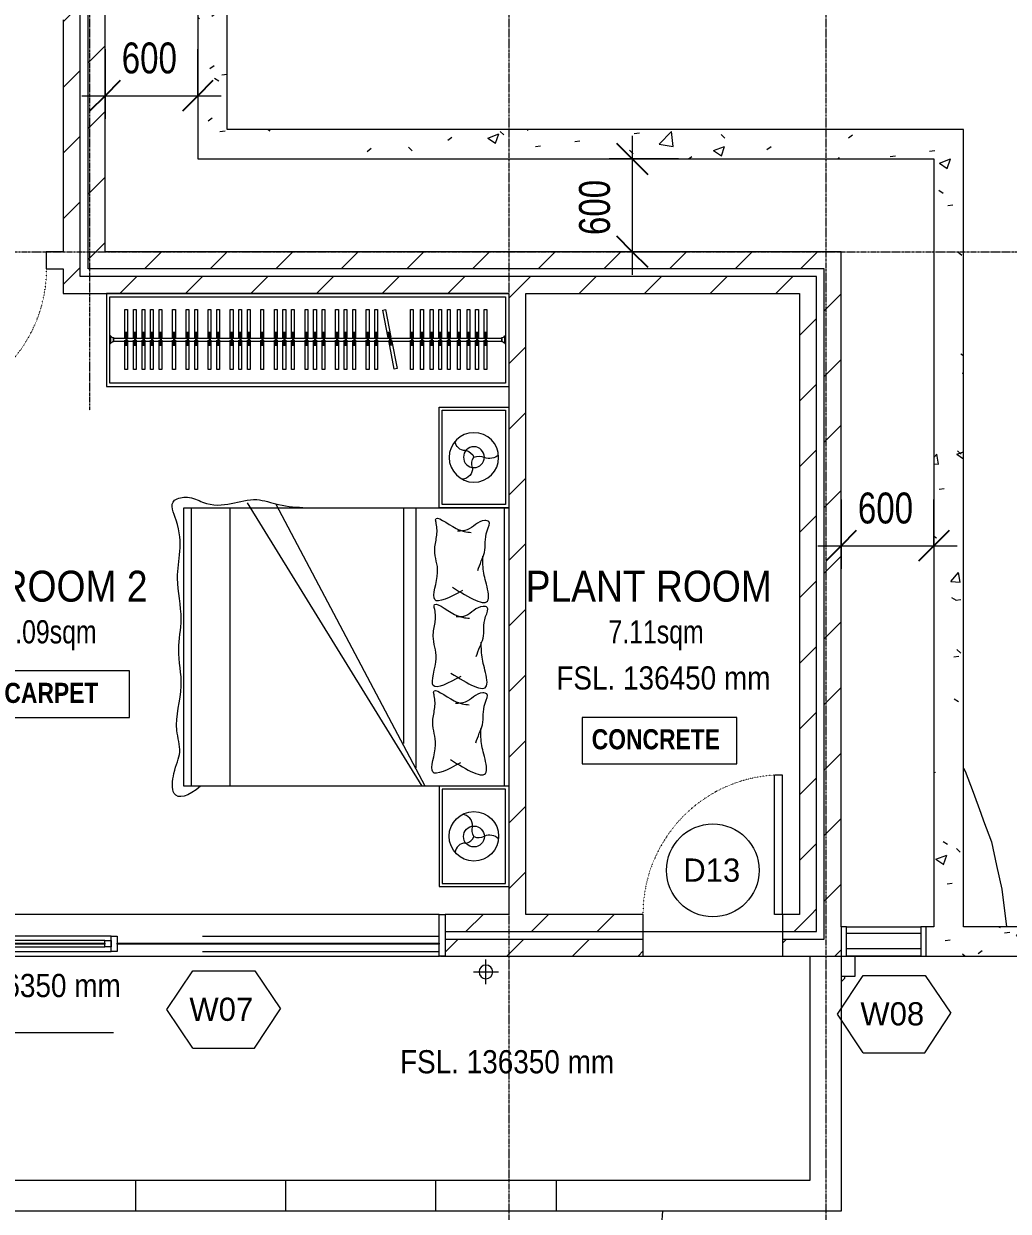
# Model space of a CAD drawing. Header units: millimetres. Extents: x -3370 to 37592, y -25802 to 13127.
# Drawn here: x 26798 to 33164, y -6942 to 738 of the extents above; entities that cross this region are included whole.
import ezdxf

# ---------------------------------------------------------------- set-up
doc = ezdxf.new("R2010")
doc.units = ezdxf.units.MM
for name, pattern in [('Dash - Tight', [4.5, 3, -1.5]), ('Grid Line', [22.225, 12.7, -3.175, 3.175, -3.175]), ('T-swing', [1.2, 0, -0.6, 0, -0.6])]:
    doc.linetypes.add(name, pattern=pattern)
for name, color, linetype, lineweight in [('2 Hoop survey', 8, 'Continuous', 9), ('A-ANNO-DIMS', 211, 'Continuous', 9), ('A-ANNO-DIMS-100', 211, 'Continuous', 9), ('A-ANNO-NOTE', 131, 'Continuous', 9), ('A-AREA-IDEN', 2, 'Continuous', 25), ('A-DETL', 90, 'Continuous', 9), ('A-DOOR', 31, 'Continuous', 9), ('A-DOOR-IDEN', 31, 'Continuous', 9), ('A-FLOR', 192, 'Continuous', 18), ('A-GLAZ', 151, 'Continuous', 9), ('A-GLAZ-IDEN', 152, 'Continuous', 9), ('A-WALL', 113, 'Continuous', 18), ('A-WALL-PATT', 111, 'Continuous', 18), ('G-ANNO-DIMS', 111, 'Continuous', 9), ('LG Furniture_dwg _2_', 8, 'Continuous', 9), ('P-PIPE', 3, 'Continuous', 9), ('P-PIPE-CNTR', 3, 'Continuous', 9), ('S-FNDN', 32, 'Continuous', 9), ('S-GRID', 1, 'Continuous', 9), ('图层 01', 7, 'Continuous', 9), ('默认', 18, 'Continuous', 9)]:
    doc.layers.add(name, color=color, linetype=linetype, lineweight=lineweight)
doc.styles.add('Avenir', font='', dxfattribs={"width": 0.9, "height": 150})
doc.styles.add('Avenir Heavy', font='', dxfattribs={"width": 0.9, "height": 200})
doc.styles.add('Avenir Light', font='', dxfattribs={"height": 150})
doc.styles.add('Avenir Medium', font='', dxfattribs={"width": 0.8, "height": 150})
doc.styles.add('Avenir_1', font='', dxfattribs={"width": 0.8, "height": 200})
doc.styles.add('Avenir_B_2', font='', dxfattribs={"width": 0.85, "height": 130})
doc.styles.get('Avenir').set_extended_font_data('Avenir')
doc.styles.get('Avenir Heavy').set_extended_font_data('Avenir Heavy')
doc.styles.get('Avenir Light').set_extended_font_data('Avenir Light')
doc.styles.get('Avenir Medium').set_extended_font_data('Avenir Medium')
doc.styles.get('Avenir_1').set_extended_font_data('Avenir')
doc.styles.get('Avenir_B_2').set_extended_font_data('Avenir', bold=True)
doc.dimstyles.new('OJID-2_0mm_Diagonal_Tick', dxfattribs={"dimscale": 304.8, "dimtxt": 282.499429, "dimasz": 0.656168, "dimexe": 0.492126, "dimexo": 0.0625, "dimgap": 0.164042, "dimtad": 1, "dimdsep": 46, "dimtxsty": 'Avenir_1', "dimblk1": 'OBLIQUE', "dimblk2": 'OBLIQUE', "dimsah": 1, "dimcen": 0.09, "dimdle": 0.492126, "dimazin": 3, "dimtfac": 1, "dimtdec": 4, "dimtix": 1, "dimtmove": 0, "dimatfit": 3, "dimfxl": 0.984252, "dimfxlon": 1, "dimtvp": 1, "dimtolj": 1, "dimarcsym": 2})
pattern_1 = [(45, (0, 0), (-212.132, 212.132), [])]
pattern_2 = [(50, (0, 0), (728.7365, -63.756), [76.2, -838.2]), (355, (0, 0), (-140.972, 764.228), [60.96, -670.56]), (100.451, (60.7, -5.3), (587.77, 700.467), [64.76, -712.36]), (46.184, (0, 203.2), (1084.316, -168.17), [114.3, -1257.3]), (96.636, (90.4, 189.2), (949.61, 989.71), [97.14, -1068.54]), (351.184, (0, 203.2), (949.62, 989.7), [91.44, -1005.84]), (21, (101.6, 152.4), (606.458, -409.061), [76.2, -838.2]), (326, (101.6, 152.4), (247.208, 736.753), [60.96, -670.56]), (71.451, (152.14, 118.3), (853.668, 327.685), [64.76, -712.36]), (37.5, (0, 0), (12.3547, 338.2201), [33.528, -628.904, 33.528, -647.192, -673.1]), (37.5, (0, 0), (12.3547, 338.2201), [-1343.152, 33.528, -639.572]), (7.5, (0, 0), (267.279, 400.722), [33.528, -354.584, 33.528, -613.664, -256.54]), (7.5, (0, 0), (267.279, 400.722), [-1035.304, 33.528, -223.012]), (327.5, (-226.57, 0), (542.3633, -22.9153), [33.528, -220.472, 33.528, -758.952, -1051.56]), (327.5, (-226.57, 0), (542.3633, -22.9153), [-1046.48, 33.528, -1018.032]), (317.5, (-328.17, 0), (592.517, 101.707), [33.528, -296.672, 33.528, -492.76, -746.76]), (317.5, (-328.17, 0), (592.517, 101.707), [-856.488, 33.528, -713.232])]

# ---------------------------------------------------------------- blocks, each defined once
blk = doc.blocks.new('M_Single-Flush - 900 x 2400mm In-1960867-Lower Ground Floor')
at = {"layer": 'A-DOOR'}
for p, q in [((399, 55), (399, 955.2)), ((450, 955.2), (399, 955.2)), ((450, 55), (450, 955.2)), ((450, 55), (399, 55))]:
    blk.add_line(p, q, dxfattribs=at)
at = {"layer": 'A-DOOR', "linetype": 'T-swing'}
blk.add_arc((450, 55), 901.7, 93.2424, 180, dxfattribs=at)
blk = doc.blocks.new('HRZT - WINDOW -   2 Pane - Casement 1 Opening _ 1 Fixed Multipane2 - 2000x3000-2161523-Lower Ground Floor')
at = {"layer": 'A-GLAZ'}
for p, q in [((-1957.2, 135), (-1917.2, 135)), ((1002.8, 135), (-1917.2, 135)), ((-1917.2, 135), (-1917.2, -135)), ((1002.8, -135), (1002.8, 135)), ((1002.8, 135), (1042.8, 135)), ((-1117.2, -5), (-1917.2, -5)), ((-1917.2, -35), (-1877.2, -35)), ((-1917.2, -75), (-1917.2, -35)), ((-1877.2, -75), (-1917.2, -75)), ((-1877.2, -35), (-1877.2, -75)), ((-1157.2, -35), (-1877.2, -35)), ((-1877.2, -52), (-1157.2, -52)), ((-1877.2, -58), (-1877.2, -52)), ((-1157.2, -58), (-1877.2, -58)), ((-1877.2, -75), (-1157.2, -75)), ((-1157.2, -35), (-1117.2, -35)), ((-1157.2, -75), (-1157.2, -35)), ((-1157.2, -52), (-1157.2, -58)), ((-1117.2, -75), (-1157.2, -75)), ((-1117.2, -5), (-1077.2, -5)), ((-1117.2, -105), (-1117.2, -5)), ((-1117.2, -35), (-1117.2, -75)), ((-1077.2, -5), (-1077.2, -105)), ((-1077.2, -52), (1002.8, -52)), ((-1077.2, -58), (-1077.2, -52)), ((1002.8, -58), (-1077.2, -58)), ((-527.2, -5), (1002.8, -5)), ((1002.8, -52), (1002.8, -58)), ((-1917.2, -135), (-1957.2, -135)), ((-1917.2, -105), (-1117.2, -105)), ((-1917.2, -135), (1002.8, -135)), ((-1077.2, -105), (-1117.2, -105)), ((-527.2, -105), (1002.8, -105)), ((1042.8, -135), (1002.8, -135))]:
    blk.add_line(p, q, dxfattribs=at)
blk = doc.blocks.new('M_Single-Flush - 0864 x 2134mm Ex-2041123-Lower Ground Floor')
at = {"layer": 'A-DOOR'}
for p, q in [((399, 135), (399, 1035.2)), ((450, 1035.2), (399, 1035.2)), ((450, 135), (450, 1035.2)), ((450, 135), (399, 135))]:
    blk.add_line(p, q, dxfattribs=at)
at = {"layer": 'A-DOOR', "linetype": 'T-swing'}
blk.add_arc((450, 135), 901.7, 93.2424, 180, dxfattribs=at)
blk = doc.blocks.new('CE Louvres _Adjustable_ - Louvre 550 x 900-2229907-Lower Ground Floor')
at = {"layer": 'A-GLAZ'}
for p, q in [((-275, 95), (-275, -95)), ((-240, 95), (-275, 95)), ((-240, -95), (-240, 95)), ((240, 95), (240, -95)), ((275, 95), (240, 95)), ((275, -95), (275, 95)), ((-240, 47), (240, 47)), ((-240, -52), (240, -52)), ((-275, -95), (-240, -95)), ((240, -95), (275, -95))]:
    blk.add_line(p, q, dxfattribs=at)
blk = doc.blocks.new('2 Hoop survey-1260670-Lower Ground Floor')
at = {"layer": '默认', "color": 9}
blk.add_line((79357.6, 3247.3), (79130.2, 13.2), dxfattribs=at)
at = {"layer": '默认', "color": 9, "flags": 128}
for points in [[(81304.1, 6113.4), (81315.6, 6093), (81366.4, 5957.5), (81417.2, 5822), (81434.1, 5771.3), (81484.9, 5635.8), (81518.7, 5483.4), (81552.6, 5331), (81582.5, 5087.3)], [(80514.1, 4738.4), (80519.7, 4738.4), (80536.7, 4755.3), (80536.7, 4767.3)]]:
    blk.add_lwpolyline(points, dxfattribs=at)
blk = doc.blocks.new('LG Furniture_dwg _2__LG Furniture_dwg _2__LG Furniture_dwg_A$C24FE3AAA-1786696-Lower Ground Floor-2227244-Lower Ground Floor-2333698-Lower Ground Floor')
at = {"layer": '图层 01'}
for p, q in [((0, 51.6), (17.7, 51.6)), ((4.8, 51.6), (4.8, -33.6)), ((11.8, 51.6), (11.8, -33.6)), ((0, -33.6), (17.7, -33.6))]:
    blk.add_line(p, q, dxfattribs=at)
at = {"layer": '图层 01', "flags": 128}
for points in [[(17.7, 18), (17.7, 199.7), (0, 199.7), (0, 18)], [(0, 0), (0, -188.4), (17.7, -188.4), (17.7, 0)]]:
    blk.add_lwpolyline(points, dxfattribs=at)
blk = doc.blocks.new('LG Furniture_dwg _2__LG Furniture_dwg _2__LG Furniture_dwg_450X500床头几-1786687-Lower Ground Floor-2227235-Lower Ground Floor-2333691-Lower Ground Floor')
at = {"layer": '图层 01', "flags": 128}
blk.add_lwpolyline([(-250, 225), (-250, -225), (400, -225), (400, 225)], dxfattribs=at)
blk.add_lwpolyline([(380, 205), (-230, 205), (-230, -205), (380, -205)], close=True, dxfattribs=at)
at = {"layer": '图层 01'}
for centre, radius in [((75, 0), 160), ((76.6, 0), 67.5)]:
    blk.add_circle(centre, radius, dxfattribs=at)
for centre, radius, start, end in [((148.5, 101), 80.7, 134.00485, 204.49391), ((5.7, 32.1), 77.9, 335.65933, 27.05642), ((4.3, -80.4), 70.8, 85.57925, 175.67664), ((34.4, 55.5), 69.8, 249.34504, 307.23078), ((50.8, -65.3), 70.2, 14.31281, 68.45035), ((94.6, -54.1), 25, 358.47923, 14.31281), ((184.5, -56.5), 65, 178.47923, 265.45279)]:
    blk.add_arc(centre, radius, start, end, dxfattribs=at)
blk = doc.blocks.new('LG Furniture_dwg _2__LG Furniture_dwg _2__LG Furniture_dwg_450X500床头几-1786688-Lower Ground Floor-2227236-Lower Ground Floor-2333692-Lower Ground Floor')
at = {"layer": '图层 01', "flags": 128}
blk.add_lwpolyline([(-250, 225), (-250, -225), (400, -225), (400, 225)], dxfattribs=at)
blk.add_lwpolyline([(380, 205), (-230, 205), (-230, -205), (380, -205)], close=True, dxfattribs=at)
at = {"layer": '图层 01'}
for centre, radius in [((75, 0), 160), ((76.6, 0), 67.5)]:
    blk.add_circle(centre, radius, dxfattribs=at)
for centre, radius, start, end in [((148.5, 101), 80.7, 134.00485, 204.49391), ((5.7, 32.1), 77.9, 335.65933, 27.05642), ((4.3, -80.4), 70.8, 85.57925, 175.67664), ((34.4, 55.5), 69.8, 249.34504, 307.23078), ((50.8, -65.3), 70.2, 14.31281, 68.45035), ((94.6, -54.1), 25, 358.47923, 14.31281), ((184.5, -56.5), 65, 178.47923, 265.45279)]:
    blk.add_arc(centre, radius, start, end, dxfattribs=at)
blk = doc.blocks.new('LG Furniture_dwg _2__LG Furniture_dwg _2__LG Furniture_dwg_A$C57106521-V26-Lower Ground Floor-2227249-Lower Ground Floor-2333701-Lower Ground Floor')
at = {"layer": '图层 01'}
for p, q in [((560, -900), (1689.2, 930.9)), ((30, 900), (30, -900)), ((540, -900), (1503.7, 921.2)), ((600, 900), (600, -782.1)), ((680, 900), (680, -624.9)), ((1800, -900), (1800, 900)), ((2050, -900), (2050, 900))]:
    blk.add_line(p, q, dxfattribs=at)
at = {"layer": '图层 01', "flags": 128}
blk.add_lwpolyline([(0, -900), (2100, -900), (2100, 900), (0, 900)], dxfattribs=at)
at = {"layer": '图层 01'}
for points, knots in [([(1992.5, -900), (2071.4, -970.1), (2189, -999), (2167.2, -789.1), (2108.2, -681.5), (2173.3, -490.8), (2091, -271.6), (2149.7, -27.5), (2099.5, 200.2), (2173.3, 483.7), (2083, 701.2), (2208.7, 948), (2066.1, 979.4), (1864.2, 866.6), (1698.9, 991.2), (1474.2, 909.2), (1367.6, 903.2), (1308.1, 900)], [0, 0, 0, 0, 140.356688, 240.855445, 374.272085, 514.628774, 800.960617, 1037.309606, 1234.977718, 1501.883052, 1872.056655, 1990.732643, 2052.345442, 2125.407537, 2467.000811, 2608.004871, 2786.638856, 2786.638856, 2786.638856, 2786.638856]), ([(299.5, 364.2), (379.1, 321.4), (533.3, 238.3), (447.6, 453.1), (467.2, 552.7), (484.9, 630.6), (462.6, 712.1), (461.8, 774.5), (486.2, 868), (342.2, 749.7), (272, 742.9), (243.1, 740.1)], [0, 0, 0, 0, 197.98522, 383.798459, 461.536852, 537.063609, 629.138715, 719.341985, 744.183766, 895.041347, 1000.692483, 1000.692483, 1000.692483, 1000.692483]), ([(200, 492.8), (192.8, 513.7), (179.1, 553.1), (140, 637.1), (164.8, 714.3), (109.8, 812.1), (196.9, 824.1), (242.8, 748.8), (308.9, 748.7), (330.4, 748.6)], [0, 0, 0, 0, 70.314327, 132.712823, 281.06886, 345.030234, 373.143701, 508.899423, 574.349148, 574.349148, 574.349148, 574.349148]), ([(363.4, 385.2), (256.6, 319.5), (98.7, 222.2), (142.9, 404.5), (166.2, 492), (167.3, 549), (168.1, 586.7)], [0, 0, 0, 0, 257.192142, 380.388355, 440.188761, 557.045341, 557.045341, 557.045341, 557.045341]), ([(209.9, -62.7), (202.7, -41.8), (188.9, -2.4), (149.9, 81.6), (174.6, 158.8), (119.7, 256.6), (206.8, 268.6), (252.7, 193.3), (318.8, 193.2), (340.3, 193.1)], [0, 0, 0, 0, 70.314327, 132.712823, 281.06886, 345.030234, 373.143701, 508.899423, 574.349148, 574.349148, 574.349148, 574.349148]), ([(309.4, -191.3), (389, -234.1), (543.2, -317.2), (457.5, -102.4), (477.1, -2.8), (494.7, 75.2), (472.5, 156.6), (471.7, 219), (496.1, 312.5), (352.1, 194.3), (281.9, 187.5), (253, 184.6)], [0, 0, 0, 0, 197.98522, 383.798459, 461.536852, 537.063609, 629.138715, 719.341985, 744.183766, 895.041347, 1000.692483, 1000.692483, 1000.692483, 1000.692483]), ([(373.3, -170.3), (266.5, -236), (108.6, -333.2), (152.8, -151), (176.1, -63.5), (177.2, -6.5), (177.9, 31.3)], [0, 0, 0, 0, 257.192142, 380.388355, 440.188761, 557.045341, 557.045341, 557.045341, 557.045341]), ([(213, -621.7), (205.8, -600.8), (192.1, -561.4), (153, -477.4), (177.8, -400.1), (122.8, -302.4), (209.9, -290.4), (255.8, -365.6), (321.9, -365.8), (343.4, -365.9)], [0, 0, 0, 0, 70.314327, 132.712823, 281.06886, 345.030234, 373.143701, 508.899423, 574.349148, 574.349148, 574.349148, 574.349148]), ([(312.5, -750.2), (392.1, -793.1), (546.3, -876.1), (460.6, -661.4), (480.2, -561.7), (497.9, -483.8), (475.6, -402.3), (474.8, -340), (499.2, -246.5), (355.2, -364.7), (285, -371.5), (256.1, -374.3)], [0, 0, 0, 0, 197.98522, 383.798459, 461.536852, 537.063609, 629.138715, 719.341985, 744.183766, 895.041347, 1000.692483, 1000.692483, 1000.692483, 1000.692483]), ([(376.4, -729.3), (269.6, -795), (111.7, -892.2), (155.9, -709.9), (179.2, -622.5), (180.3, -565.5), (181, -527.7)], [0, 0, 0, 0, 257.192142, 380.388355, 440.188761, 557.045341, 557.045341, 557.045341, 557.045341])]:
    blk.add_open_spline(points, degree=3, knots=knots, dxfattribs=at)
at = {"rotation": 90}
blk.add_blockref('LG Furniture_dwg _2__LG Furniture_dwg _2__LG Furniture_dwg_450X500床头几-1786687-Lower Ground Floor-2227235-Lower Ground Floor-2333691-Lower Ground Floor', (225, 1150), dxfattribs=at)
at = {"extrusion": (0, 0, -1), "zscale": -1, "rotation": 270}
blk.add_blockref('LG Furniture_dwg _2__LG Furniture_dwg _2__LG Furniture_dwg_450X500床头几-1786688-Lower Ground Floor-2227236-Lower Ground Floor-2333692-Lower Ground Floor', (-225, -1150), dxfattribs=at)
blk = doc.blocks.new('LG Furniture_dwg _2__LG Furniture_dwg _2_-2222735-Lower Ground Floor-2333706-Lower Ground Floor')
at = {"layer": '图层 01'}
for p, q in [((67268.4, -589.5), (69778.4, -589.5)), ((67268.4, -609.5), (69778.4, -609.5))]:
    blk.add_line(p, q, dxfattribs=at)
at = {"layer": '图层 01', "flags": 128}
blk.add_lwpolyline([(69823.4, -301.5), (67223.4, -301.5), (67223.4, -901.5), (69823.4, -901.5)], dxfattribs=at)
for points in [[(69803.4, -321.5), (69803.4, -881.5), (67243.4, -881.5), (67243.4, -321.5)], [(67243.4, -624.9), (67249.4, -624.9), (67249.4, -574.9), (67243.4, -574.9), (67249.4, -574.9), (67249.4, -624.9)], [(67268.4, -613.9), (67268.4, -585.9)], [(69778.4, -613.9), (69778.4, -585.9)], [(69803.4, -624.9), (69797.4, -624.9), (69797.4, -574.9), (69803.4, -574.9), (69797.4, -574.9), (69797.4, -624.9)]]:
    blk.add_lwpolyline(points, close=True, dxfattribs=at)
at = {"layer": '图层 01'}
for centre, start, end in [((67268.4, -563.9), 209.91557, 269.94727), ((67268.4, -563.9), 209.91557, 269.94727), ((67268.4, -635.8), 90.05273, 150.08443), ((69778.3, -563.9), 270.05273, 330.08443), ((69778.3, -563.9), 270.05273, 330.08443), ((69778.3, -635.8), 29.91557, 89.94727)]:
    blk.add_arc(centre, 21.9, start, end, dxfattribs=at)
at = {"extrusion": (0, 0, -1), "zscale": -1}
for name, p in [('LG Furniture_dwg _2__LG Furniture_dwg _2__LG Furniture_dwg_A$C24FE3AAA-1786696-Lower Ground Floor-2227244-Lower Ground Floor-2333698-Lower Ground Floor', (-67359.6, -603.8)), ('LG Furniture_dwg _2__LG Furniture_dwg _2__LG Furniture_dwg_A$C24FE3AAA-1786696-Lower Ground Floor-2227244-Lower Ground Floor-2333698-Lower Ground Floor', (-67414.9, -603.8)), ('LG Furniture_dwg _2__LG Furniture_dwg _2__LG Furniture_dwg_A$C24FE3AAA-1786696-Lower Ground Floor-2227244-Lower Ground Floor-2333698-Lower Ground Floor', (-67470.2, -603.8)), ('LG Furniture_dwg _2__LG Furniture_dwg _2__LG Furniture_dwg_A$C24FE3AAA-1786696-Lower Ground Floor-2227244-Lower Ground Floor-2333698-Lower Ground Floor', (-67525.6, -603.8)), ('LG Furniture_dwg _2__LG Furniture_dwg _2__LG Furniture_dwg_A$C24FE3AAA-1786696-Lower Ground Floor-2227244-Lower Ground Floor-2333698-Lower Ground Floor', (-67580.9, -603.8)), ('LG Furniture_dwg _2__LG Furniture_dwg _2__LG Furniture_dwg_A$C24FE3AAA-1786696-Lower Ground Floor-2227244-Lower Ground Floor-2333698-Lower Ground Floor', (-67668.2, -603.8)), ('LG Furniture_dwg _2__LG Furniture_dwg _2__LG Furniture_dwg_A$C24FE3AAA-1786696-Lower Ground Floor-2227244-Lower Ground Floor-2333698-Lower Ground Floor', (-67755.6, -603.8)), ('LG Furniture_dwg _2__LG Furniture_dwg _2__LG Furniture_dwg_A$C24FE3AAA-1786696-Lower Ground Floor-2227244-Lower Ground Floor-2333698-Lower Ground Floor', (-67810.9, -603.8)), ('LG Furniture_dwg _2__LG Furniture_dwg _2__LG Furniture_dwg_A$C24FE3AAA-1786696-Lower Ground Floor-2227244-Lower Ground Floor-2333698-Lower Ground Floor', (-67898.2, -603.8)), ('LG Furniture_dwg _2__LG Furniture_dwg _2__LG Furniture_dwg_A$C24FE3AAA-1786696-Lower Ground Floor-2227244-Lower Ground Floor-2333698-Lower Ground Floor', (-67953.6, -603.8)), ('LG Furniture_dwg _2__LG Furniture_dwg _2__LG Furniture_dwg_A$C24FE3AAA-1786696-Lower Ground Floor-2227244-Lower Ground Floor-2333698-Lower Ground Floor', (-68040.9, -603.8)), ('LG Furniture_dwg _2__LG Furniture_dwg _2__LG Furniture_dwg_A$C24FE3AAA-1786696-Lower Ground Floor-2227244-Lower Ground Floor-2333698-Lower Ground Floor', (-68096.2, -603.8)), ('LG Furniture_dwg _2__LG Furniture_dwg _2__LG Furniture_dwg_A$C24FE3AAA-1786696-Lower Ground Floor-2227244-Lower Ground Floor-2333698-Lower Ground Floor', (-68151.6, -603.8)), ('LG Furniture_dwg _2__LG Furniture_dwg _2__LG Furniture_dwg_A$C24FE3AAA-1786696-Lower Ground Floor-2227244-Lower Ground Floor-2333698-Lower Ground Floor', (-68238.9, -603.8)), ('LG Furniture_dwg _2__LG Furniture_dwg _2__LG Furniture_dwg_A$C24FE3AAA-1786696-Lower Ground Floor-2227244-Lower Ground Floor-2333698-Lower Ground Floor', (-68326.2, -603.8)), ('LG Furniture_dwg _2__LG Furniture_dwg _2__LG Furniture_dwg_A$C24FE3AAA-1786696-Lower Ground Floor-2227244-Lower Ground Floor-2333698-Lower Ground Floor', (-68381.6, -603.8)), ('LG Furniture_dwg _2__LG Furniture_dwg _2__LG Furniture_dwg_A$C24FE3AAA-1786696-Lower Ground Floor-2227244-Lower Ground Floor-2333698-Lower Ground Floor', (-68436.9, -603.8)), ('LG Furniture_dwg _2__LG Furniture_dwg _2__LG Furniture_dwg_A$C24FE3AAA-1786696-Lower Ground Floor-2227244-Lower Ground Floor-2333698-Lower Ground Floor', (-68524.2, -603.8)), ('LG Furniture_dwg _2__LG Furniture_dwg _2__LG Furniture_dwg_A$C24FE3AAA-1786696-Lower Ground Floor-2227244-Lower Ground Floor-2333698-Lower Ground Floor', (-68579.6, -603.8)), ('LG Furniture_dwg _2__LG Furniture_dwg _2__LG Furniture_dwg_A$C24FE3AAA-1786696-Lower Ground Floor-2227244-Lower Ground Floor-2333698-Lower Ground Floor', (-68634.9, -603.8)), ('LG Furniture_dwg _2__LG Furniture_dwg _2__LG Furniture_dwg_A$C24FE3AAA-1786696-Lower Ground Floor-2227244-Lower Ground Floor-2333698-Lower Ground Floor', (-68722.3, -603.8)), ('LG Furniture_dwg _2__LG Furniture_dwg _2__LG Furniture_dwg_A$C24FE3AAA-1786696-Lower Ground Floor-2227244-Lower Ground Floor-2333698-Lower Ground Floor', (-68777.6, -603.8)), ('LG Furniture_dwg _2__LG Furniture_dwg _2__LG Furniture_dwg_A$C24FE3AAA-1786696-Lower Ground Floor-2227244-Lower Ground Floor-2333698-Lower Ground Floor', (-68832.9, -603.8)), ('LG Furniture_dwg _2__LG Furniture_dwg _2__LG Furniture_dwg_A$C24FE3AAA-1786696-Lower Ground Floor-2227244-Lower Ground Floor-2333698-Lower Ground Floor', (-68920.3, -603.8)), ('LG Furniture_dwg _2__LG Furniture_dwg _2__LG Furniture_dwg_A$C24FE3AAA-1786696-Lower Ground Floor-2227244-Lower Ground Floor-2333698-Lower Ground Floor', (-68975.6, -603.8)), ('LG Furniture_dwg _2__LG Furniture_dwg _2__LG Furniture_dwg_A$C24FE3AAA-1786696-Lower Ground Floor-2227244-Lower Ground Floor-2333698-Lower Ground Floor', (-69206.5, -603.8)), ('LG Furniture_dwg _2__LG Furniture_dwg _2__LG Furniture_dwg_A$C24FE3AAA-1786696-Lower Ground Floor-2227244-Lower Ground Floor-2333698-Lower Ground Floor', (-69271.8, -603.8)), ('LG Furniture_dwg _2__LG Furniture_dwg _2__LG Furniture_dwg_A$C24FE3AAA-1786696-Lower Ground Floor-2227244-Lower Ground Floor-2333698-Lower Ground Floor', (-69334, -603.8)), ('LG Furniture_dwg _2__LG Furniture_dwg _2__LG Furniture_dwg_A$C24FE3AAA-1786696-Lower Ground Floor-2227244-Lower Ground Floor-2333698-Lower Ground Floor', (-69389.3, -603.8)), ('LG Furniture_dwg _2__LG Furniture_dwg _2__LG Furniture_dwg_A$C24FE3AAA-1786696-Lower Ground Floor-2227244-Lower Ground Floor-2333698-Lower Ground Floor', (-69444.6, -603.8)), ('LG Furniture_dwg _2__LG Furniture_dwg _2__LG Furniture_dwg_A$C24FE3AAA-1786696-Lower Ground Floor-2227244-Lower Ground Floor-2333698-Lower Ground Floor', (-69509.9, -603.8)), ('LG Furniture_dwg _2__LG Furniture_dwg _2__LG Furniture_dwg_A$C24FE3AAA-1786696-Lower Ground Floor-2227244-Lower Ground Floor-2333698-Lower Ground Floor', (-69572.1, -603.8)), ('LG Furniture_dwg _2__LG Furniture_dwg _2__LG Furniture_dwg_A$C24FE3AAA-1786696-Lower Ground Floor-2227244-Lower Ground Floor-2333698-Lower Ground Floor', (-69627.4, -603.8)), ('LG Furniture_dwg _2__LG Furniture_dwg _2__LG Furniture_dwg_A$C24FE3AAA-1786696-Lower Ground Floor-2227244-Lower Ground Floor-2333698-Lower Ground Floor', (-69682.7, -603.8)), ('LG Furniture_dwg _2__LG Furniture_dwg _2__LG Furniture_dwg_A$C57106521-V26-Lower Ground Floor-2227249-Lower Ground Floor-2333701-Lower Ground Floor', (-69823.4, -2586.2))]:
    blk.add_blockref(name, p, dxfattribs=at)
at = {"extrusion": (0, 0, -1), "zscale": -1, "rotation": 348.9190717904642}
blk.add_blockref('LG Furniture_dwg _2__LG Furniture_dwg _2__LG Furniture_dwg_A$C24FE3AAA-1786696-Lower Ground Floor-2227244-Lower Ground Floor-2333698-Lower Ground Floor', (-69065, -601.4), dxfattribs=at)
blk = doc.blocks.new('LG Furniture_dwg _2_-2222735-Lower Ground Floor')
blk.add_blockref('LG Furniture_dwg _2__LG Furniture_dwg _2_-2222735-Lower Ground Floor-2333706-Lower Ground Floor', (-39889.3, -705.5))
blk = doc.blocks.new('Annotation - Tag Window- Number - Annotation - Tag Window- Number-118879-Lower Ground Floor')
at = {"layer": 'A-GLAZ-IDEN'}
for p, q in [((-2.993, 0.001), (-1.327, 2.501)), ((-1.327, 2.501), (2.682, 2.501)), ((2.682, 2.501), (4.34, 0.054)), ((-1.327, -2.499), (-2.993, 0.001)), ((2.665, -2.499), (4.34, 0.054)), ((-1.327, -2.499), (2.665, -2.499))]:
    blk.add_line(p, q, dxfattribs=at)
blk = doc.blocks.new('Annotation - Tag Door - Annotation - Tag Door-163460-Lower Ground Floor')
at = {"layer": 'A-DOOR-IDEN'}
blk.add_circle((0, 0), 3, dxfattribs=at)
blk = doc.blocks.new('DIMBLOCK26-Lower Ground Floor')
at = {"layer": 'A-ANNO-DIMS-100'}
for p, q in [((32084, -2337.8), (32084, -2787.8)), ((32084, -2637.8), (32084, -2337.8)), ((32684, -2337.8), (32684, -2787.8)), ((32684, -2637.8), (32684, -2337.8)), ((31934, -2637.8), (32834, -2637.8))]:
    blk.add_line(p, q, dxfattribs=at)
at = {"layer": 'A-ANNO-DIMS-100', "lineweight": 25}
for p, q in [((32084, -2637.8), (32184, -2537.8)), ((32684, -2637.8), (32784, -2537.8)), ((32084, -2637.8), (31984, -2737.8)), ((32684, -2637.8), (32584, -2737.8))]:
    blk.add_line(p, q, dxfattribs=at)
at = {"layer": 'A-ANNO-DIMS-100', "color": 0, "insert": (32191.9, -2293.7), "char_height": 200, "width": 461.039, "attachment_point": 1, "line_spacing_factor": 1.129998, "style": 'Avenir_1'}
blk.add_mtext('600', dxfattribs=at)
blk = doc.blocks.new('_Oblique')
at = {"color": 0, "linetype": 'ByBlock', "lineweight": -2}
blk.add_line((-0.5, -0.5), (0.5, 0.5), dxfattribs=at)
blk = doc.blocks.new('DIMBLOCK27-Lower Ground Floor')
at = {"layer": 'A-ANNO-DIMS-100'}
for p, q in [((30732.8, 13.4), (30732.8, -886.6)), ((31032.8, -136.6), (30582.8, -136.6)), ((30732.8, -136.6), (31032.8, -136.6)), ((31032.8, -736.6), (30582.8, -736.6)), ((30732.8, -736.6), (31032.8, -736.6))]:
    blk.add_line(p, q, dxfattribs=at)
at = {"layer": 'A-ANNO-DIMS-100', "lineweight": 25}
for p, q in [((30732.8, -136.6), (30632.8, -36.6)), ((30732.8, -136.6), (30832.8, -236.6)), ((30732.8, -736.6), (30632.8, -636.6)), ((30732.8, -736.6), (30832.8, -836.6))]:
    blk.add_line(p, q, dxfattribs=at)
at = {"layer": 'A-ANNO-DIMS-100', "color": 0, "insert": (30388.7, -628.7), "char_height": 200, "width": 461.039, "attachment_point": 1, "rotation": 90, "line_spacing_factor": 1.129998, "style": 'Avenir_1'}
blk.add_mtext('600', dxfattribs=at)
blk = doc.blocks.new('DIMBLOCK28-Lower Ground Floor')
at = {"layer": 'A-ANNO-DIMS-100'}
for p, q in [((27324, 572.7), (27324, 122.7)), ((27324, 272.7), (27324, 572.7)), ((27924, 572.7), (27924, 122.7)), ((27924, 272.7), (27924, 572.7)), ((27174, 272.7), (28074, 272.7))]:
    blk.add_line(p, q, dxfattribs=at)
at = {"layer": 'A-ANNO-DIMS-100', "lineweight": 25}
for p, q in [((27324, 272.7), (27424, 372.7)), ((27924, 272.7), (28024, 372.7)), ((27324, 272.7), (27224, 172.7)), ((27924, 272.7), (27824, 172.7))]:
    blk.add_line(p, q, dxfattribs=at)
at = {"layer": 'A-ANNO-DIMS-100', "color": 0, "insert": (27431.9, 616.9), "char_height": 200, "width": 461.039, "attachment_point": 1, "line_spacing_factor": 1.129998, "style": 'Avenir_1'}
blk.add_mtext('600', dxfattribs=at)
blk = doc.blocks.new('OJID - Material Marks - OJID - Material Marks-1690541-Lower Ground Floor')
at = {"layer": 'A-ANNO-NOTE'}
for p, q in [((10, 3), (0, 3)), ((0, 3), (0, 0)), ((10, 0), (10, 3)), ((0, 0), (10, 0))]:
    blk.add_line(p, q, dxfattribs=at)

msp = doc.modelspace()

# ---------------------------------------------------------------- hatches: boundary and pattern name
at = {"layer": 'A-WALL-PATT', "lineweight": 9}
h = msp.add_hatch(dxfattribs=at)
h.set_pattern_fill('FP_1', color=256, style=0, pattern_type=2)
h.set_pattern_definition(pattern_2)
h.paths.add_polyline_path([(27924.04, -136.636), (28114.04, -136.636), (28114.04, 1633.364), (27924.04, 1633.364), (27924.04, 53.364)])
h = msp.add_hatch(dxfattribs=at)
h.set_pattern_fill('FP_2', color=256, style=0, pattern_type=2)
h.set_pattern_definition(pattern_1)
h.paths.add_polyline_path([(27324.04, -846.636), (27324.04, 1033.364), (27214.04, 1033.364), (27214.04, -846.636)])
h = msp.add_hatch(dxfattribs=at)
h.set_pattern_fill('FP_2', color=256, style=0, pattern_type=2)
h.set_pattern_definition(pattern_1)
h.paths.add_polyline_path([(27164.04, -1006.636), (27164.04, 873.364), (27054.04, 873.364), (27054.04, -1006.636)])
h = msp.add_hatch(dxfattribs=at)
h.set_pattern_fill('FP_1', color=256, style=0, pattern_type=2)
h.set_pattern_definition(pattern_2)
h.paths.add_polyline_path([(32684.04, -136.636), (32874.04, -136.636), (32874.04, 53.364), (28114.04, 53.364), (28114.04, -136.636), (32653.66, -136.636)])
h = msp.add_hatch(dxfattribs=at)
h.set_pattern_fill('FP_1', color=256, style=0, pattern_type=2)
h.set_pattern_definition(pattern_2)
h.paths.add_polyline_path([(32834.04, -5101.636), (32874.04, -5101.636), (32874.04, -136.636), (32684.04, -136.636), (32684.04, -5101.636), (32802.755, -5101.636)])
h = msp.add_hatch(dxfattribs=at)
h.set_pattern_fill('FP_2', color=256, style=0, pattern_type=2)
h.set_pattern_definition(pattern_1)
h.paths.add_polyline_path([(21634.04, -846.636), (21924.04, -846.636), (21924.04, -736.636), (21534.04, -736.636), (21534.04, -846.636)])
h.paths.add_polyline_path([(19030.927, -846.636), (19234.04, -846.636), (19234.04, -736.636), (18939.04, -736.636), (18939.04, -846.636)])
h.paths.add_polyline_path([(20334.04, -846.636), (20734.04, -846.636), (20734.04, -736.636), (20334.04, -736.636)])
h.paths.add_polyline_path([(27054.04, -846.636), (27054.04, -736.636), (26944.04, -736.636), (26944.04, -846.636), (27050.763, -846.636)])
h.paths.add_polyline_path([(25864.04, -846.636), (26044.04, -846.636), (26044.04, -736.636), (22824.04, -736.636), (22824.04, -846.636)])
h = msp.add_hatch(dxfattribs=at)
h.set_pattern_fill('FP_2', color=256, style=0, pattern_type=2)
h.set_pattern_definition(pattern_1)
h.paths.add_polyline_path([(28114.04, -846.636), (29989.04, -846.636), (29989.04, -736.636), (27324.04, -736.636), (27324.04, -846.636), (27351.357, -846.636)])
h = msp.add_hatch(dxfattribs=at)
h.set_pattern_fill('FP_2', color=256, style=0, pattern_type=2)
h.set_pattern_definition(pattern_1)
h.paths.add_polyline_path([(31924.04, -846.636), (32084.04, -846.636), (32084.04, -736.636), (29989.04, -736.636), (29989.04, -846.636), (30804.04, -846.636)])
h = msp.add_hatch(dxfattribs=at)
h.set_pattern_fill('FP_2', color=256, style=0, pattern_type=2)
h.set_pattern_definition(pattern_1)
h.paths.add_polyline_path([(29934.04, -1006.636), (29989.04, -1006.636), (29989.04, -896.636), (27164.04, -896.636), (27164.04, -1006.636), (27351.357, -1006.636)])
h = msp.add_hatch(dxfattribs=at)
h.set_pattern_fill('FP_2', color=256, style=0, pattern_type=2)
h.set_pattern_definition(pattern_1)
h.paths.add_polyline_path([(31814.04, -1006.636), (31924.04, -1006.636), (31924.04, -896.636), (29989.04, -896.636), (29989.04, -1006.636), (30804.04, -1006.636)])
h = msp.add_hatch(dxfattribs=at)
h.set_pattern_fill('FP_2', color=256, style=0, pattern_type=2)
h.set_pattern_definition(pattern_1)
h.paths.add_polyline_path([(32007.886, -5181.636), (32084.04, -5181.636), (32084.04, -846.636), (31974.04, -846.636), (31974.04, -5181.636)])
h = msp.add_hatch(dxfattribs=at)
h.set_pattern_fill('FP_2', color=256, style=0, pattern_type=2)
h.set_pattern_definition(pattern_1)
h.paths.add_polyline_path([(29934.04, -5021.636), (30044.04, -5021.636), (30044.04, -1006.636), (29934.04, -1006.636), (29934.04, -4920.766)])
h = msp.add_hatch(dxfattribs=at)
h.set_pattern_fill('FP_2', color=256, style=0, pattern_type=2)
h.set_pattern_definition(pattern_1)
h.paths.add_polyline_path([(31814.04, -5021.636), (31924.04, -5021.636), (31924.04, -1006.636), (31814.04, -1006.636), (31814.04, -4443.941)])
h = msp.add_hatch(dxfattribs=at)
h.set_pattern_fill('FP_2', color=256, style=0, pattern_type=2)
h.set_pattern_definition(pattern_1)
h.paths.add_polyline_path([(12754.04, -5131.636), (13254.04, -5131.636), (13254.04, -5021.636), (12034.04, -5021.636), (12034.04, -5131.636), (12751.216, -5131.636)])
h.paths.add_polyline_path([(19670.96, -5131.636), (20144.04, -5131.636), (20144.04, -5021.636), (18014.04, -5021.636), (18014.04, -5131.636), (19644.04, -5131.636)])
h.paths.add_polyline_path([(31704.04, -5131.636), (31924.04, -5131.636), (31924.04, -5021.636), (31704.04, -5021.636), (31704.04, -5043.244)])
h.paths.add_polyline_path([(29989.04, -5131.636), (30804.04, -5131.636), (30804.04, -5021.636), (29523.54, -5021.636), (29523.54, -5131.636), (29934.04, -5131.636)])
h.paths.add_polyline_path([(20944.04, -5131.636), (22644.04, -5131.636), (22644.04, -5021.636), (20944.04, -5021.636)])
h.paths.add_polyline_path([(16254.04, -5131.636), (17214.04, -5131.636), (17214.04, -5021.636), (16254.04, -5021.636)])
h.paths.add_polyline_path([(25974.04, -5131.636), (26523.54, -5131.636), (26523.54, -5021.636), (25644.04, -5021.636), (25644.04, -5131.636), (25864.04, -5131.636)])
h.paths.add_polyline_path([(8854.04, -5131.636), (9034.04, -5131.636), (9034.04, -5021.636), (8854.04, -5021.636)])
h = msp.add_hatch(dxfattribs=at)
h.set_pattern_fill('FP_1', color=256, style=0, pattern_type=2)
h.set_pattern_definition(pattern_2)
h.paths.add_polyline_path([(33483.89, -5291.636), (33483.89, -5101.636), (32634.04, -5101.636), (32634.04, -5291.636), (32874.04, -5291.636)])
h.paths.add_polyline_path([(36284.04, -5291.636), (36284.04, -5101.636), (34033.89, -5101.636), (34033.89, -5291.636)])
h = msp.add_hatch(dxfattribs=at)
h.set_pattern_fill('FP_2', color=256, style=0, pattern_type=2)
h.set_pattern_definition(pattern_1)
h.paths.add_polyline_path([(31704.04, -5291.636), (32084.04, -5291.636), (32084.04, -5181.636), (31704.04, -5181.636)])
h.paths.add_polyline_path([(30760.597, -5291.636), (30804.04, -5291.636), (30804.04, -5181.636), (29523.54, -5181.636), (29523.54, -5291.636), (30332.877, -5291.636)])
h.paths.add_polyline_path([(26523.54, -5291.636), (26523.54, -5181.636), (25644.04, -5181.636), (25644.04, -5291.636), (25784.04, -5291.636)])
h.paths.add_polyline_path([(12055.823, -5291.636), (13254.04, -5291.636), (13254.04, -5181.636), (12034.04, -5181.636), (12034.04, -5291.636)])
h.paths.add_polyline_path([(16254.04, -5291.636), (17214.04, -5291.636), (17214.04, -5181.636), (16254.04, -5181.636)])
h.paths.add_polyline_path([(9034.04, -5291.636), (9034.04, -5181.636), (8694.04, -5181.636), (8694.04, -5291.636), (8854.04, -5291.636)])
h.paths.add_polyline_path([(18014.04, -5291.636), (20144.04, -5291.636), (20144.04, -5181.636), (18014.04, -5181.636), (18014.04, -5242.636)])
h.paths.add_polyline_path([(20944.04, -5291.636), (22644.04, -5291.636), (22644.04, -5181.636), (20944.04, -5181.636)])

# ---------------------------------------------------------------- linework, layer by layer
at = {"layer": 'A-DETL', "linetype": 'Dash - Tight'}
msp.add_line((30034.04, -5291.636), (36284.04, -5291.636), dxfattribs=at)
at = {"layer": 'A-FLOR'}
msp.add_line((30804.04, -5131.636), (31704.04, -5131.636), dxfattribs=at)
at = {"layer": 'A-WALL'}
for p, q in [((28114.04, 53.364), (28114.04, 1823.364)), ((27924.04, 1633.364), (27924.04, -136.636)), ((27324.04, -736.636), (27324.04, 1033.364)), ((27054.04, 763.364), (27054.04, -736.636)), ((32874.04, 53.364), (28114.04, 53.364)), ((32874.04, -5101.636), (32874.04, 53.364)), ((27924.04, -136.636), (32684.04, -136.636)), ((32684.04, -136.636), (32684.04, -5101.636)), ((27054.04, -736.636), (26944.04, -736.636)), ((26944.04, -736.636), (26944.04, -846.636)), ((32084.04, -736.636), (27324.04, -736.636)), ((32084.04, -5101.636), (32084.04, -736.636)), ((26944.04, -846.636), (27054.04, -846.636)), ((27054.04, -846.636), (27054.04, -1006.636)), ((27054.04, -1006.636), (29934.04, -1006.636)), ((29934.04, -1006.636), (29934.04, -5021.636)), ((30044.04, -5021.636), (30044.04, -1006.636)), ((30044.04, -1006.636), (31814.04, -1006.636)), ((31814.04, -1006.636), (31814.04, -5021.636)), ((29934.04, -5021.636), (29523.54, -5021.636)), ((29523.54, -5021.636), (29523.54, -5291.636)), ((30804.04, -5021.636), (30044.04, -5021.636)), ((30804.04, -5291.636), (30804.04, -5021.636)), ((31814.04, -5021.636), (31704.04, -5021.636)), ((31704.04, -5021.636), (31704.04, -5291.636)), ((32119.04, -5101.636), (32599.04, -5101.636)), ((32684.04, -5101.636), (32634.04, -5101.636)), ((33483.89, -5101.636), (32874.04, -5101.636)), ((29523.54, -5291.636), (32084.04, -5291.636)), ((31884.04, -6741.636), (31884.04, -5291.636)), ((32084.04, -5291.636), (32084.04, -6941.636)), ((32599.04, -5291.636), (32119.04, -5291.636)), ((32634.04, -5291.636), (33483.89, -5291.636)), ((26524.04, -6741.636), (31884.04, -6741.636)), ((27524.04, -6941.636), (27524.04, -6741.636)), ((28494.04, -6941.636), (28494.04, -6741.636)), ((29464.04, -6941.636), (29464.04, -6741.636)), ((30244.04, -6941.636), (30244.04, -6741.636)), ((32084.04, -6941.636), (26524.04, -6941.636))]:
    msp.add_line(p, q, dxfattribs=at)
at = {"layer": 'A-WALL', "lineweight": 9}
for p, q in [((27214.04, -846.636), (27214.04, 923.364)), ((27164.04, -896.636), (27164.04, 873.364)), ((31924.04, -896.636), (27164.04, -896.636)), ((31974.04, -846.636), (27214.04, -846.636)), ((31924.04, -5131.636), (31924.04, -896.636)), ((31974.04, -5181.636), (31974.04, -846.636)), ((29523.54, -5131.636), (30804.04, -5131.636)), ((31704.04, -5131.636), (31924.04, -5131.636)), ((29523.54, -5181.636), (30804.04, -5181.636)), ((31704.04, -5181.636), (31974.04, -5181.636))]:
    msp.add_line(p, q, dxfattribs=at)
at = {"layer": 'G-ANNO-DIMS'}
msp.add_line((25970.114, -5785.945), (27378.485, -5785.945), dxfattribs=at)
at = {"layer": 'P-PIPE'}
for start, end in [(0, 180), (180, 0)]:
    msp.add_arc((29787.197, -5393.636), 44.45, start, end, dxfattribs=at)
at = {"layer": 'P-PIPE-CNTR'}
for p, q in [((29787.197, -5473.636), (29787.197, -5313.636)), ((29707.197, -5393.636), (29867.197, -5393.636))]:
    msp.add_line(p, q, dxfattribs=at)
at = {"layer": 'S-FNDN'}
for p, q in [((32174.04, -5421.636), (32174.04, -5291.636)), ((32084.04, -5421.636), (32174.04, -5421.636))]:
    msp.add_line(p, q, dxfattribs=at)
at = {"layer": 'S-GRID', "linetype": 'Grid Line'}
for p, q in [((27224.04, 11106.923), (27224.04, -1761.879)), ((29934.04, 11106.923), (29934.04, -9321.465)), ((31984.04, 11106.923), (31984.04, -9321.465)), ((-1062.147, -736.636), (36838.524, -736.636)), ((-1062.147, -5291.636), (36838.524, -5291.636))]:
    msp.add_line(p, q, dxfattribs=at)

# ---------------------------------------------------------------- block references
at = {"layer": '2 Hoop survey', "color": 9}
msp.add_blockref('2 Hoop survey-1260670-Lower Ground Floor', (-48430.024, -10188.937), dxfattribs=at)
at = {"layer": 'A-ANNO-NOTE', "xscale": 100, "yscale": 100, "zscale": 100}
for p in [(26482.287, -3747.637), (30408.986, -4047.637)]:
    msp.add_blockref('OJID - Material Marks - OJID - Material Marks-1690541-Lower Ground Floor', p, dxfattribs=at)
at = {"layer": 'A-DOOR', "rotation": 180}
msp.add_blockref('M_Single-Flush - 900 x 2400mm In-1960867-Lower Ground Floor', (26494.04, -791.636), dxfattribs=at)
at = {"layer": 'A-DOOR'}
msp.add_blockref('M_Single-Flush - 0864 x 2134mm Ex-2041123-Lower Ground Floor', (31254.04, -5156.636), dxfattribs=at)
at = {"layer": 'A-DOOR-IDEN', "xscale": 99.99999999999993, "yscale": 99.99999999999993, "zscale": 99.99999999999993}
msp.add_blockref('Annotation - Tag Door - Annotation - Tag Door-163460-Lower Ground Floor', (31254.04, -4737.241), dxfattribs=at)
at = {"layer": 'A-GLAZ'}
msp.add_blockref('HRZT - WINDOW -   2 Pane - Casement 1 Opening _ 1 Fixed Multipane2 - 2000x3000-2161523-Lower Ground Floor', (28480.74, -5156.636), dxfattribs=at)
at = {"layer": 'A-GLAZ', "rotation": 180}
msp.add_blockref('CE Louvres _Adjustable_ - Louvre 550 x 900-2229907-Lower Ground Floor', (32359.04, -5196.636), dxfattribs=at)
at = {"layer": 'A-GLAZ-IDEN', "xscale": 99.99999999999993, "yscale": 99.99999999999993, "zscale": 99.99999999999993}
for p in [(28023.54, -5637.336), (32359.04, -5666.636)]:
    msp.add_blockref('Annotation - Tag Window- Number - Annotation - Tag Window- Number-118879-Lower Ground Floor', p, dxfattribs=at)
at = {"layer": 'LG Furniture_dwg _2_', "color": 7}
msp.add_blockref('LG Furniture_dwg _2_-2222735-Lower Ground Floor', (0, 0), dxfattribs=at)

# ---------------------------------------------------------------- texts
at = {"layer": 'A-ANNO-NOTE', "char_height": 130, "attachment_point": 1, "style": 'Avenir_B_2'}
for s, insert, width in [('CARPET', (26673.364, -3524.274), 742.76347), ('CONCRETE', (30470.863, -3824.274), 1056.22328)]:
    msp.add_mtext(s, dxfattribs=dict(at, insert=insert, width=width))
at = {"layer": 'A-AREA-IDEN', "lineweight": 9, "attachment_point": 1}
for s, insert, char_height, width, style in [('BEDROOM 2', (26154.386, -2799.3), 200, 1904.8095, 'Avenir Heavy'), ('PLANT ROOM', (30043.826, -2799.3), 200, 2092.40437, 'Avenir Heavy'), ('16.09sqm', (26564.836, -3119.137), 150, 910.717, 'Avenir Medium'), ('7.11sqm', (30579.276, -3119.137), 150, 795.274, 'Avenir Medium')]:
    msp.add_mtext(s, dxfattribs=dict(at, insert=insert, char_height=char_height, width=width, style=style))
at = {"layer": 'A-DOOR-IDEN', "insert": (31063.162, -4660.336), "char_height": 150, "width": 456.96187, "attachment_point": 1, "style": 'Avenir Light'}
msp.add_mtext('D13', dxfattribs=at)
at = {"layer": 'A-GLAZ-IDEN', "char_height": 150, "attachment_point": 1, "style": 'Avenir Light'}
for s, insert, width in [('W07', (27869.617, -5560.458), 513.08), ('W08', (32208.117, -5589.758), 505.06312)]:
    msp.add_mtext(s, dxfattribs=dict(at, insert=insert, width=width))
at = {"layer": 'G-ANNO-DIMS', "char_height": 150, "width": 1685.65883, "attachment_point": 1, "line_spacing_factor": 1.129998, "style": 'Avenir'}
for s, insert in [('FSL. 136450 mm', (30241.827, -3417.55)), ('FSL. 136350 mm', (26041.128, -5406.845)), ('FSL. 136350 mm', (29231.181, -5899.827))]:
    msp.add_mtext(s, dxfattribs=dict(at, insert=insert))

# ---------------------------------------------------------------- dimensions: what is measured, and where the dimension line sits
at = {"layer": 'A-ANNO-DIMS'}
for base, p1, p2, picture, middle in [((27924.04, 272.704), (27324.04, 572.704), (27924.04, 572.704), 'DIMBLOCK28-Lower Ground Floor', (27624.04, 426.093)), ((32684.04, -2637.822), (32084.04, -2337.822), (32684.04, -2337.822), 'DIMBLOCK26-Lower Ground Floor', (32384.04, -2484.433))]:
    dim = msp.add_linear_dim(base=base, p1=p1, p2=p2, dimstyle='OJID-2_0mm_Diagonal_Tick', override={"dimfxl": 600}, dxfattribs=at)
    dim.commit()
    dim.dimension.update_dxf_attribs({"geometry": picture, "text_midpoint": middle})
dim = msp.add_linear_dim(base=(30732.831, -736.636), p1=(31032.831, -136.636), p2=(31032.831, -736.636), angle=90, dimstyle='OJID-2_0mm_Diagonal_Tick', override={"dimfxl": 600}, dxfattribs=at)
dim.commit()
dim.dimension.update_dxf_attribs({"geometry": 'DIMBLOCK27-Lower Ground Floor', "text_midpoint": (30579.441, -436.636)})

doc.saveas('drawing.dxf')
